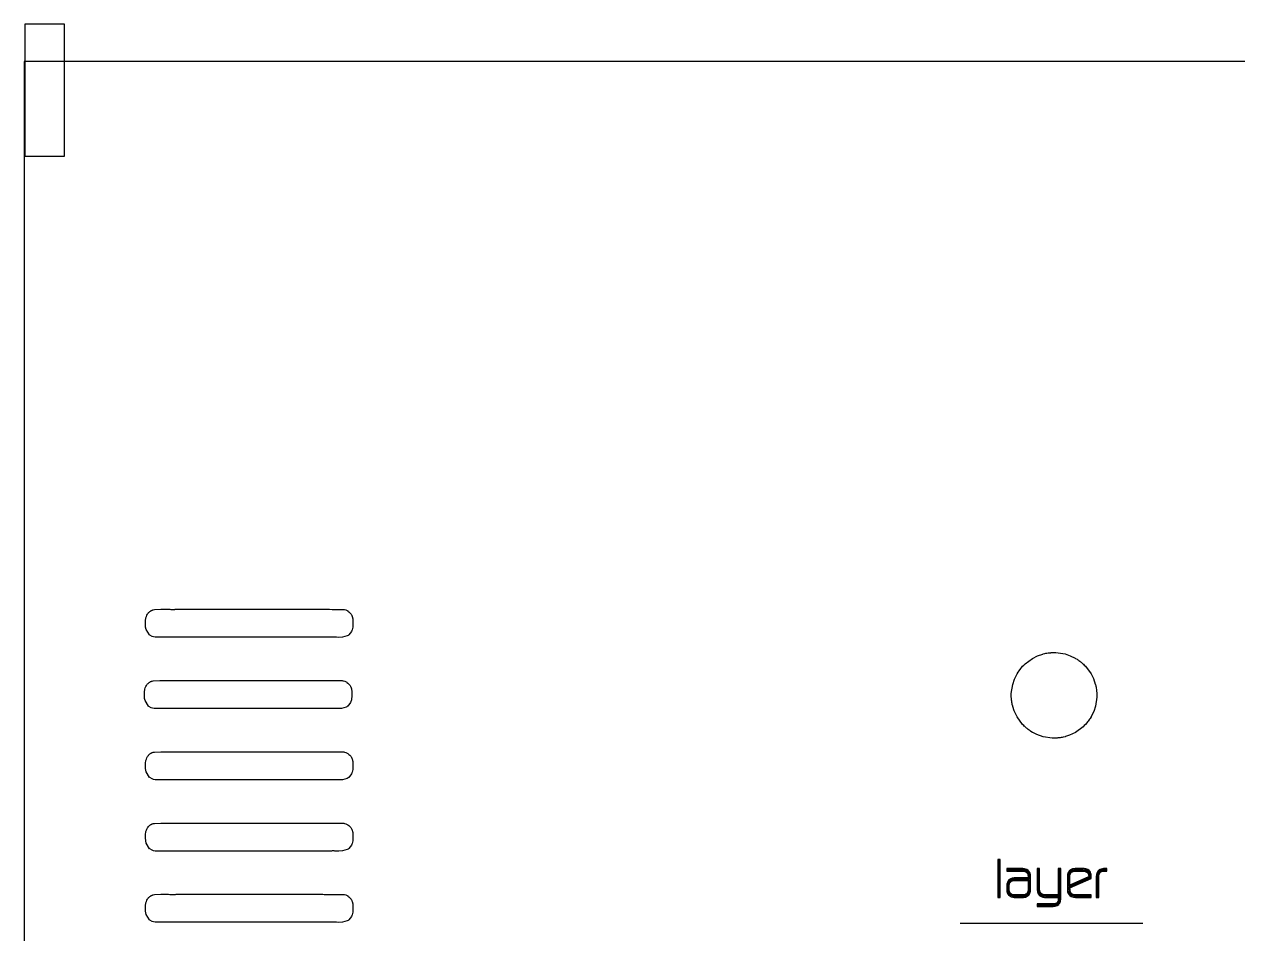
# Model space of a CAD drawing. Extents: x 0 to 273, y -3 to 140.
# Drawn here: x 0.4 to 92.3, y 70.7 to 139.6 of the extents above; entities that cross this region are included whole.
import ezdxf

# ---------------------------------------------------------------- set-up
doc = ezdxf.new("R2010")
doc.units = 0
doc.layers.get('0').update_dxf_attribs({"linetype": 'CONTINUOUS'})
doc.layers.add('DXF_PI4_CASE_TOP_MODEL_LAY', color=7, linetype='CONTINUOUS')

msp = doc.modelspace()

# ---------------------------------------------------------------- linework, layer by layer
at = {"color": 18}
for points in [[(9.568, 94.227, 0), (9.56, 94.343, 0), (9.562, 94.448, 0), (9.588, 94.637, 0), (9.593, 94.655, 0), (9.622, 94.754, 0), (9.66, 94.85, 0), (9.709, 94.94, 0), (9.737, 94.982, 0), (9.775, 95.032, 0), (9.792, 95.052, 0), (9.831, 95.092, 0), (9.861, 95.12, 0), (9.893, 95.146, 0), (9.927, 95.17, 0), (9.963, 95.193, 0), (9.981, 95.203, 0), (10, 95.213, 0), (10.019, 95.223, 0), (10.029, 95.227, 0), (10.064, 95.242, 0), (10.077, 95.247, 0), (10.089, 95.252, 0), (10.096, 95.254, 0), (10.143, 95.268, 0)], [(10.143, 95.268, 0), (10.229, 95.279, 0), (10.719, 95.308, 0), (11.295, 95.305, 0), (11.308, 95.304, 0), (11.409, 95.303, 0), (11.466, 95.302, 0), (11.522, 95.302, 0), (11.579, 95.301, 0), (11.636, 95.301, 0), (11.665, 95.301, 0), (11.693, 95.301, 0), (11.722, 95.302, 0), (11.736, 95.302, 0), (11.785, 95.302, 0), (11.802, 95.303, 0), (11.82, 95.303, 0), (11.829, 95.303, 0), (11.89, 95.305, 0)], [(11.89, 95.305, 0), (16.06, 95.305, 0), (16.102, 95.305, 0), (17.07, 95.305, 0), (17.576, 95.305, 0), (17.829, 95.305, 0), (18.081, 95.305, 0), (18.587, 95.306, 0), (18.839, 95.306, 0), (19.092, 95.306, 0), (19.345, 95.306, 0), (19.597, 95.306, 0), (19.85, 95.306, 0), (19.977, 95.306, 0), (20.229, 95.306, 0), (20.314, 95.306, 0), (20.64, 95.305, 0), (20.845, 95.305, 0), (21.051, 95.305, 0), (21.256, 95.305, 0), (21.461, 95.305, 0), (21.667, 95.305, 0), (21.769, 95.305, 0), (21.872, 95.305, 0), (22.077, 95.305, 0), (22.283, 95.304, 0), (22.488, 95.304, 0), (22.59, 95.304, 0), (22.693, 95.304, 0), (22.898, 95.304, 0), (23.001, 95.303, 0), (23.104, 95.303, 0), (23.206, 95.303, 0), (23.309, 95.303, 0), (23.412, 95.303, 0), (23.463, 95.303, 0), (23.489, 95.303, 0), (23.704, 95.302, 0), (23.767, 95.302, 0), (23.83, 95.302, 0), (23.893, 95.302, 0), (23.957, 95.302, 0), (24.02, 95.302, 0), (24.083, 95.302, 0), (24.115, 95.302, 0), (24.13, 95.302, 0), (24.525, 95.301, 0)], [(24.525, 95.301, 0), (24.586, 95.293, 0), (24.633, 95.284, 0), (24.726, 95.256, 0), (24.877, 95.18, 0), (24.896, 95.168, 0), (24.972, 95.11, 0), (25.041, 95.043, 0), (25.102, 94.969, 0), (25.129, 94.93, 0), (25.16, 94.879, 0), (25.176, 94.849, 0), (25.195, 94.809, 0), (25.209, 94.773, 0), (25.222, 94.736, 0), (25.234, 94.699, 0), (25.243, 94.661, 0), (25.25, 94.622, 0), (25.253, 94.603, 0), (25.259, 94.547, 0), (25.259, 94.535, 0), (25.26, 94.486, 0)], [(10.303, 93.189, 0), (10.17, 93.21, 0), (10.061, 93.247, 0), (9.89, 93.349, 0), (9.872, 93.365, 0), (9.602, 93.787, 0), (9.568, 93.941, 0), (9.56, 94.156, 0), (9.568, 94.227, 0)], [(25.26, 94.486, 0), (25.261, 94.075, 0), (25.26, 94.061, 0), (25.252, 93.958, 0), (25.238, 93.856, 0), (25.216, 93.757, 0), (25.201, 93.71, 0), (25.172, 93.633, 0), (24.969, 93.371, 0), (24.958, 93.363, 0), (24.947, 93.355, 0), (24.9, 93.324, 0)], [(23.578, 93.184, 0), (19.197, 93.185, 0), (19.153, 93.185, 0), (18.135, 93.184, 0), (17.604, 93.184, 0), (17.338, 93.184, 0), (17.073, 93.184, 0), (16.542, 93.184, 0), (16.276, 93.184, 0), (16.011, 93.184, 0), (15.745, 93.184, 0), (15.48, 93.184, 0), (15.214, 93.184, 0), (15.082, 93.184, 0), (14.816, 93.184, 0), (14.728, 93.184, 0), (14.385, 93.184, 0), (14.169, 93.184, 0), (13.953, 93.184, 0), (13.738, 93.184, 0), (13.522, 93.184, 0), (13.306, 93.184, 0), (13.198, 93.185, 0), (13.09, 93.185, 0), (12.875, 93.185, 0), (12.659, 93.185, 0), (12.443, 93.185, 0), (12.335, 93.185, 0), (12.228, 93.185, 0), (12.012, 93.186, 0), (11.904, 93.186, 0), (11.796, 93.186, 0), (11.688, 93.186, 0), (11.58, 93.186, 0), (11.473, 93.186, 0), (11.419, 93.187, 0), (11.392, 93.187, 0), (11.166, 93.187, 0), (11.099, 93.187, 0), (11.033, 93.187, 0), (10.966, 93.187, 0), (10.9, 93.187, 0), (10.834, 93.188, 0), (10.767, 93.188, 0), (10.734, 93.188, 0), (10.718, 93.188, 0), (10.303, 93.189, 0)], [(24.9, 93.324, 0), (24.839, 93.291, 0), (24.488, 93.192, 0), (24.214, 93.179, 0), (24.037, 93.183, 0), (24.017, 93.184, 0), (23.948, 93.186, 0), (23.904, 93.188, 0), (23.86, 93.189, 0), (23.816, 93.19, 0), (23.772, 93.19, 0), (23.728, 93.19, 0), (23.706, 93.19, 0), (23.695, 93.19, 0), (23.658, 93.189, 0), (23.644, 93.188, 0), (23.631, 93.188, 0), (23.578, 93.184, 0)], [(76.089, 91.08, 0), (76.181, 91.169, 0), (76.753, 91.59, 0), (77.117, 91.772, 0), (77.523, 91.913, 0), (77.549, 91.92, 0), (77.683, 91.953, 0), (77.764, 91.97, 0), (77.845, 91.984, 0), (77.927, 91.997, 0), (77.968, 92.002, 0), (78.009, 92.007, 0), (78.05, 92.012, 0), (78.092, 92.016, 0), (78.133, 92.019, 0), (78.154, 92.021, 0), (78.226, 92.025, 0), (78.251, 92.026, 0), (78.277, 92.027, 0), (78.29, 92.027, 0), (78.38, 92.029, 0)], [(78.38, 92.029, 0), (78.509, 92.026, 0), (79.211, 91.92, 0), (79.597, 91.792, 0), (79.984, 91.604, 0), (80.008, 91.59, 0), (80.125, 91.519, 0), (80.194, 91.474, 0), (80.228, 91.45, 0), (80.262, 91.426, 0), (80.329, 91.378, 0), (80.362, 91.352, 0), (80.394, 91.327, 0), (80.427, 91.301, 0), (80.459, 91.274, 0), (80.49, 91.248, 0), (80.506, 91.234, 0), (80.56, 91.186, 0), (80.579, 91.169, 0), (80.598, 91.151, 0), (80.607, 91.142, 0), (80.672, 91.08, 0)], [(75.139, 88.788, 0), (75.142, 88.916, 0), (75.248, 89.619, 0), (75.376, 90.005, 0), (75.578, 90.415, 0), (75.661, 90.551, 0), (75.732, 90.656, 0), (75.86, 90.825, 0), (75.942, 90.923, 0), (75.999, 90.987, 0), (76.089, 91.08, 0)], [(80.672, 91.08, 0), (80.761, 90.987, 0), (81.183, 90.415, 0), (81.364, 90.051, 0), (81.505, 89.645, 0), (81.513, 89.619, 0), (81.545, 89.485, 0), (81.562, 89.404, 0), (81.576, 89.323, 0), (81.589, 89.241, 0), (81.595, 89.2, 0), (81.6, 89.159, 0), (81.604, 89.118, 0), (81.608, 89.076, 0), (81.611, 89.035, 0), (81.613, 89.014, 0), (81.617, 88.942, 0), (81.618, 88.916, 0), (81.619, 88.891, 0), (81.62, 88.878, 0), (81.621, 88.788, 0)], [(9.49, 88.83, 0), (9.482, 88.946, 0), (9.484, 89.05, 0), (9.511, 89.239, 0), (9.515, 89.257, 0), (9.544, 89.357, 0), (9.583, 89.452, 0), (9.631, 89.542, 0), (9.659, 89.584, 0), (9.697, 89.635, 0), (9.715, 89.655, 0), (9.753, 89.695, 0), (9.783, 89.722, 0), (9.815, 89.749, 0), (9.849, 89.773, 0), (9.885, 89.795, 0), (9.903, 89.806, 0), (9.922, 89.816, 0), (9.941, 89.825, 0), (9.951, 89.83, 0), (9.986, 89.845, 0), (9.999, 89.85, 0), (10.012, 89.854, 0), (10.018, 89.856, 0), (10.065, 89.871, 0)], [(10.065, 89.871, 0), (10.151, 89.881, 0), (10.642, 89.91, 0), (11.217, 89.907, 0), (11.231, 89.907, 0), (11.331, 89.905, 0), (11.388, 89.905, 0), (11.445, 89.904, 0), (11.502, 89.904, 0), (11.559, 89.904, 0), (11.587, 89.904, 0), (11.615, 89.904, 0), (11.644, 89.904, 0), (11.658, 89.904, 0), (11.707, 89.905, 0), (11.725, 89.905, 0), (11.742, 89.906, 0), (11.751, 89.906, 0), (11.812, 89.907, 0)], [(11.812, 89.907, 0), (15.982, 89.907, 0), (16.024, 89.907, 0), (16.993, 89.908, 0), (17.498, 89.908, 0), (17.751, 89.908, 0), (18.003, 89.908, 0), (18.509, 89.908, 0), (18.762, 89.908, 0), (19.014, 89.908, 0), (19.267, 89.908, 0), (19.52, 89.908, 0), (19.772, 89.908, 0), (19.899, 89.908, 0), (20.151, 89.908, 0), (20.236, 89.908, 0), (20.562, 89.908, 0), (20.767, 89.908, 0), (20.973, 89.908, 0), (21.178, 89.908, 0), (21.383, 89.908, 0), (21.589, 89.907, 0), (21.691, 89.907, 0), (21.794, 89.907, 0), (21.999, 89.907, 0), (22.205, 89.907, 0), (22.41, 89.907, 0), (22.513, 89.907, 0), (22.615, 89.906, 0), (22.821, 89.906, 0), (22.923, 89.906, 0), (23.026, 89.906, 0), (23.129, 89.906, 0), (23.231, 89.906, 0), (23.334, 89.905, 0), (23.385, 89.905, 0), (23.411, 89.905, 0), (23.626, 89.905, 0), (23.689, 89.905, 0), (23.753, 89.905, 0), (23.816, 89.905, 0), (23.879, 89.904, 0), (23.942, 89.904, 0), (24.005, 89.904, 0), (24.037, 89.904, 0), (24.053, 89.904, 0), (24.447, 89.903, 0)], [(24.447, 89.903, 0), (24.508, 89.896, 0), (24.556, 89.886, 0), (24.648, 89.858, 0), (24.799, 89.783, 0), (24.818, 89.77, 0), (24.894, 89.712, 0), (24.963, 89.646, 0), (25.024, 89.572, 0), (25.051, 89.533, 0), (25.082, 89.481, 0), (25.098, 89.451, 0), (25.117, 89.412, 0), (25.132, 89.375, 0), (25.145, 89.339, 0), (25.156, 89.301, 0), (25.165, 89.263, 0), (25.173, 89.225, 0), (25.175, 89.205, 0), (25.181, 89.15, 0), (25.182, 89.138, 0), (25.182, 89.089, 0)], [(10.225, 87.791, 0), (10.092, 87.812, 0), (9.983, 87.849, 0), (9.813, 87.952, 0), (9.794, 87.968, 0), (9.525, 88.389, 0), (9.49, 88.543, 0), (9.482, 88.758, 0), (9.49, 88.83, 0)], [(25.182, 89.089, 0), (25.183, 88.677, 0), (25.183, 88.664, 0), (25.174, 88.56, 0), (25.16, 88.459, 0), (25.138, 88.36, 0), (25.123, 88.312, 0), (25.094, 88.235, 0), (24.891, 87.974, 0), (24.88, 87.965, 0), (24.869, 87.957, 0), (24.822, 87.926, 0)], [(76.089, 86.496, 0), (75.999, 86.589, 0), (75.578, 87.16, 0), (75.358, 87.618, 0), (75.255, 87.93, 0), (75.248, 87.957, 0), (75.215, 88.09, 0), (75.199, 88.171, 0), (75.184, 88.253, 0), (75.171, 88.334, 0), (75.161, 88.417, 0), (75.156, 88.458, 0), (75.152, 88.499, 0), (75.149, 88.541, 0), (75.147, 88.562, 0), (75.143, 88.634, 0), (75.142, 88.659, 0), (75.141, 88.685, 0), (75.141, 88.698, 0), (75.139, 88.788, 0)], [(81.621, 88.788, 0), (81.618, 88.659, 0), (81.513, 87.957, 0), (81.384, 87.571, 0), (81.196, 87.184, 0), (81.183, 87.16, 0), (81.111, 87.043, 0), (81.066, 86.974, 0), (81.019, 86.906, 0), (80.97, 86.839, 0), (80.919, 86.774, 0), (80.867, 86.709, 0), (80.761, 86.589, 0), (80.672, 86.496, 0)], [(23.5, 87.787, 0), (19.119, 87.787, 0), (19.075, 87.787, 0), (18.057, 87.787, 0), (17.526, 87.787, 0), (17.261, 87.786, 0), (16.995, 87.786, 0), (16.464, 87.786, 0), (16.199, 87.786, 0), (15.933, 87.786, 0), (15.668, 87.786, 0), (15.402, 87.786, 0), (15.137, 87.786, 0), (15.004, 87.786, 0), (14.738, 87.786, 0), (14.65, 87.786, 0), (14.307, 87.786, 0), (14.091, 87.786, 0), (13.876, 87.787, 0), (13.66, 87.787, 0), (13.444, 87.787, 0), (13.228, 87.787, 0), (13.121, 87.787, 0), (13.013, 87.787, 0), (12.797, 87.787, 0), (12.581, 87.787, 0), (12.365, 87.788, 0), (12.258, 87.788, 0), (12.15, 87.788, 0), (11.934, 87.788, 0), (11.826, 87.788, 0), (11.718, 87.788, 0), (11.61, 87.789, 0), (11.503, 87.789, 0), (11.395, 87.789, 0), (11.341, 87.789, 0), (11.314, 87.789, 0), (11.088, 87.789, 0), (11.021, 87.79, 0), (10.955, 87.79, 0), (10.889, 87.79, 0), (10.822, 87.79, 0), (10.756, 87.79, 0), (10.69, 87.79, 0), (10.656, 87.79, 0), (10.64, 87.79, 0), (10.225, 87.791, 0)], [(24.822, 87.926, 0), (24.761, 87.894, 0), (24.41, 87.794, 0), (24.136, 87.781, 0), (23.959, 87.785, 0), (23.94, 87.786, 0), (23.87, 87.789, 0), (23.826, 87.79, 0), (23.782, 87.791, 0), (23.738, 87.792, 0), (23.694, 87.793, 0), (23.65, 87.793, 0), (23.628, 87.793, 0), (23.617, 87.792, 0), (23.58, 87.791, 0), (23.566, 87.791, 0), (23.553, 87.79, 0), (23.5, 87.787, 0)], [(78.38, 85.547, 0), (78.251, 85.549, 0), (77.549, 85.655, 0), (77.07, 85.823, 0), (76.776, 85.972, 0), (76.753, 85.985, 0), (76.635, 86.057, 0), (76.566, 86.102, 0), (76.498, 86.149, 0), (76.432, 86.198, 0), (76.399, 86.223, 0), (76.366, 86.249, 0), (76.334, 86.275, 0), (76.302, 86.301, 0), (76.27, 86.328, 0), (76.254, 86.342, 0), (76.2, 86.39, 0), (76.181, 86.407, 0), (76.163, 86.425, 0), (76.153, 86.433, 0), (76.089, 86.496, 0)], [(80.672, 86.496, 0), (80.579, 86.407, 0), (80.008, 85.985, 0), (79.55, 85.765, 0), (79.237, 85.662, 0), (79.211, 85.655, 0), (79.077, 85.623, 0), (78.997, 85.606, 0), (78.915, 85.591, 0), (78.833, 85.579, 0), (78.751, 85.568, 0), (78.669, 85.56, 0), (78.627, 85.556, 0), (78.606, 85.555, 0), (78.534, 85.551, 0), (78.509, 85.549, 0), (78.483, 85.549, 0), (78.47, 85.548, 0), (78.38, 85.547, 0)], [(9.568, 83.432, 0), (9.56, 83.548, 0), (9.562, 83.653, 0), (9.588, 83.842, 0), (9.593, 83.86, 0), (9.622, 83.959, 0), (9.66, 84.055, 0), (9.709, 84.145, 0), (9.737, 84.187, 0), (9.775, 84.237, 0), (9.792, 84.257, 0), (9.831, 84.297, 0), (9.861, 84.325, 0), (9.893, 84.351, 0), (9.927, 84.375, 0), (9.963, 84.398, 0), (9.981, 84.408, 0), (10, 84.418, 0), (10.019, 84.428, 0), (10.029, 84.433, 0), (10.064, 84.447, 0), (10.077, 84.452, 0), (10.089, 84.457, 0), (10.096, 84.459, 0), (10.143, 84.473, 0)], [(10.143, 84.473, 0), (10.229, 84.484, 0), (10.719, 84.513, 0), (11.295, 84.51, 0), (11.308, 84.509, 0), (11.409, 84.508, 0), (11.466, 84.507, 0), (11.522, 84.507, 0), (11.579, 84.506, 0), (11.636, 84.506, 0), (11.665, 84.506, 0), (11.693, 84.506, 0), (11.722, 84.507, 0), (11.736, 84.507, 0), (11.785, 84.507, 0), (11.802, 84.508, 0), (11.82, 84.508, 0), (11.829, 84.508, 0), (11.89, 84.51, 0)], [(11.89, 84.51, 0), (16.06, 84.51, 0), (16.102, 84.51, 0), (17.07, 84.51, 0), (17.576, 84.51, 0), (17.829, 84.51, 0), (18.081, 84.51, 0), (18.587, 84.511, 0), (18.839, 84.511, 0), (19.092, 84.511, 0), (19.345, 84.511, 0), (19.597, 84.511, 0), (19.85, 84.511, 0), (19.977, 84.511, 0), (20.229, 84.511, 0), (20.314, 84.511, 0), (20.64, 84.51, 0), (20.845, 84.51, 0), (21.051, 84.51, 0), (21.256, 84.51, 0), (21.461, 84.51, 0), (21.667, 84.51, 0), (21.769, 84.51, 0), (21.872, 84.51, 0), (22.077, 84.51, 0), (22.283, 84.509, 0), (22.488, 84.509, 0), (22.59, 84.509, 0), (22.693, 84.509, 0), (22.898, 84.509, 0), (23.001, 84.509, 0), (23.104, 84.508, 0), (23.206, 84.508, 0), (23.309, 84.508, 0), (23.412, 84.508, 0), (23.463, 84.508, 0), (23.489, 84.508, 0), (23.704, 84.507, 0), (23.767, 84.507, 0), (23.83, 84.507, 0), (23.893, 84.507, 0), (23.957, 84.507, 0), (24.02, 84.507, 0), (24.083, 84.507, 0), (24.115, 84.507, 0), (24.13, 84.507, 0), (24.525, 84.506, 0)], [(24.525, 84.506, 0), (24.586, 84.498, 0), (24.633, 84.489, 0), (24.726, 84.461, 0), (24.877, 84.385, 0), (24.896, 84.373, 0), (24.972, 84.315, 0), (25.041, 84.248, 0), (25.102, 84.174, 0), (25.129, 84.135, 0), (25.16, 84.084, 0), (25.176, 84.054, 0), (25.195, 84.014, 0), (25.209, 83.978, 0), (25.222, 83.941, 0), (25.234, 83.904, 0), (25.243, 83.866, 0), (25.25, 83.827, 0), (25.253, 83.808, 0), (25.259, 83.752, 0), (25.259, 83.74, 0), (25.26, 83.691, 0)], [(25.26, 83.691, 0), (25.261, 83.28, 0), (25.26, 83.266, 0), (25.252, 83.163, 0), (25.238, 83.061, 0), (25.216, 82.962, 0), (25.201, 82.915, 0), (25.172, 82.838, 0), (24.969, 82.576, 0), (24.958, 82.568, 0), (24.947, 82.56, 0), (24.9, 82.529, 0)], [(10.303, 82.394, 0), (10.17, 82.415, 0), (10.061, 82.452, 0), (9.89, 82.554, 0), (9.872, 82.57, 0), (9.602, 82.992, 0), (9.558, 83.241, 0), (9.56, 83.361, 0), (9.568, 83.432, 0)], [(23.578, 82.389, 0), (19.197, 82.39, 0), (19.153, 82.39, 0), (18.135, 82.389, 0), (17.604, 82.389, 0), (17.338, 82.389, 0), (17.073, 82.389, 0), (16.542, 82.389, 0), (16.276, 82.389, 0), (16.011, 82.389, 0), (15.745, 82.389, 0), (15.48, 82.389, 0), (15.214, 82.389, 0), (15.082, 82.389, 0), (14.816, 82.389, 0), (14.728, 82.389, 0), (14.385, 82.389, 0), (14.169, 82.389, 0), (13.953, 82.389, 0), (13.738, 82.389, 0), (13.522, 82.389, 0), (13.306, 82.389, 0), (13.198, 82.39, 0), (13.09, 82.39, 0), (12.875, 82.39, 0), (12.659, 82.39, 0), (12.443, 82.39, 0), (12.335, 82.39, 0), (12.228, 82.39, 0), (12.012, 82.391, 0), (11.904, 82.391, 0), (11.796, 82.391, 0), (11.688, 82.391, 0), (11.58, 82.391, 0), (11.473, 82.392, 0), (11.419, 82.392, 0), (11.392, 82.392, 0), (11.166, 82.392, 0), (11.099, 82.392, 0), (11.033, 82.392, 0), (10.966, 82.392, 0), (10.9, 82.392, 0), (10.834, 82.393, 0), (10.767, 82.393, 0), (10.734, 82.393, 0), (10.718, 82.393, 0), (10.303, 82.394, 0)], [(24.9, 82.529, 0), (24.839, 82.496, 0), (24.488, 82.397, 0), (24.214, 82.384, 0), (24.037, 82.388, 0), (24.017, 82.389, 0), (23.948, 82.391, 0), (23.904, 82.393, 0), (23.86, 82.394, 0), (23.816, 82.395, 0), (23.772, 82.395, 0), (23.728, 82.395, 0), (23.706, 82.395, 0), (23.695, 82.395, 0), (23.658, 82.394, 0), (23.644, 82.393, 0), (23.631, 82.393, 0), (23.578, 82.389, 0)], [(9.568, 78.035, 0), (9.56, 78.151, 0), (9.562, 78.255, 0), (9.588, 78.445, 0), (9.593, 78.462, 0), (9.622, 78.562, 0), (9.66, 78.657, 0), (9.709, 78.747, 0), (9.737, 78.789, 0), (9.775, 78.84, 0), (9.792, 78.86, 0), (9.831, 78.9, 0), (9.861, 78.928, 0), (9.893, 78.954, 0), (9.927, 78.978, 0), (9.963, 79, 0), (9.981, 79.011, 0), (10, 79.021, 0), (10.019, 79.03, 0), (10.029, 79.035, 0), (10.064, 79.05, 0), (10.077, 79.055, 0), (10.089, 79.059, 0), (10.096, 79.062, 0), (10.143, 79.076, 0)], [(10.143, 79.076, 0), (10.229, 79.086, 0), (10.719, 79.115, 0), (11.295, 79.112, 0), (11.308, 79.112, 0), (11.409, 79.11, 0), (11.466, 79.11, 0), (11.522, 79.109, 0), (11.579, 79.109, 0), (11.636, 79.109, 0), (11.665, 79.109, 0), (11.693, 79.109, 0), (11.722, 79.109, 0), (11.736, 79.109, 0), (11.785, 79.11, 0), (11.802, 79.11, 0), (11.82, 79.111, 0), (11.829, 79.111, 0), (11.89, 79.112, 0)], [(11.89, 79.112, 0), (16.06, 79.112, 0), (16.102, 79.112, 0), (17.07, 79.113, 0), (17.576, 79.113, 0), (17.829, 79.113, 0), (18.081, 79.113, 0), (18.587, 79.113, 0), (18.839, 79.113, 0), (19.092, 79.113, 0), (19.345, 79.113, 0), (19.597, 79.113, 0), (19.85, 79.113, 0), (19.977, 79.113, 0), (20.229, 79.113, 0), (20.314, 79.113, 0), (20.64, 79.113, 0), (20.845, 79.113, 0), (21.051, 79.113, 0), (21.256, 79.113, 0), (21.461, 79.113, 0), (21.667, 79.112, 0), (21.769, 79.112, 0), (21.872, 79.112, 0), (22.077, 79.112, 0), (22.283, 79.112, 0), (22.488, 79.112, 0), (22.59, 79.112, 0), (22.693, 79.111, 0), (22.898, 79.111, 0), (23.001, 79.111, 0), (23.104, 79.111, 0), (23.206, 79.111, 0), (23.309, 79.111, 0), (23.412, 79.11, 0), (23.463, 79.11, 0), (23.489, 79.11, 0), (23.704, 79.11, 0), (23.767, 79.11, 0), (23.83, 79.11, 0), (23.893, 79.11, 0), (23.957, 79.109, 0), (24.02, 79.109, 0), (24.083, 79.109, 0), (24.115, 79.109, 0), (24.13, 79.109, 0), (24.525, 79.108, 0)], [(24.525, 79.108, 0), (24.586, 79.101, 0), (24.633, 79.091, 0), (24.726, 79.063, 0), (24.877, 78.988, 0), (24.896, 78.975, 0), (24.972, 78.917, 0), (25.041, 78.851, 0), (25.102, 78.777, 0), (25.129, 78.738, 0), (25.16, 78.686, 0), (25.176, 78.656, 0), (25.195, 78.617, 0), (25.209, 78.581, 0), (25.222, 78.544, 0), (25.234, 78.506, 0), (25.243, 78.468, 0), (25.25, 78.43, 0), (25.253, 78.411, 0), (25.259, 78.355, 0), (25.259, 78.343, 0), (25.26, 78.294, 0)], [(25.26, 78.294, 0), (25.261, 77.882, 0), (25.26, 77.869, 0), (25.252, 77.765, 0), (25.238, 77.664, 0), (25.216, 77.565, 0), (25.201, 77.517, 0), (25.172, 77.44, 0), (24.969, 77.179, 0), (24.958, 77.17, 0), (24.947, 77.162, 0), (24.9, 77.131, 0)], [(10.303, 76.996, 0), (10.17, 77.017, 0), (10.061, 77.054, 0), (9.89, 77.157, 0), (9.872, 77.173, 0), (9.602, 77.594, 0), (9.56, 77.963, 0), (9.568, 78.035, 0)], [(23.578, 76.992, 0), (19.197, 76.992, 0), (19.153, 76.992, 0), (18.135, 76.992, 0), (17.604, 76.992, 0), (17.338, 76.992, 0), (17.073, 76.991, 0), (16.542, 76.991, 0), (16.276, 76.991, 0), (16.011, 76.991, 0), (15.745, 76.991, 0), (15.48, 76.991, 0), (15.214, 76.991, 0), (15.082, 76.991, 0), (14.816, 76.991, 0), (14.728, 76.991, 0), (14.385, 76.991, 0), (14.169, 76.992, 0), (13.953, 76.992, 0), (13.738, 76.992, 0), (13.522, 76.992, 0), (13.306, 76.992, 0), (13.198, 76.992, 0), (13.09, 76.992, 0), (12.875, 76.992, 0), (12.659, 76.993, 0), (12.443, 76.993, 0), (12.335, 76.993, 0), (12.228, 76.993, 0), (12.012, 76.993, 0), (11.904, 76.993, 0), (11.796, 76.994, 0), (11.688, 76.994, 0), (11.58, 76.994, 0), (11.473, 76.994, 0), (11.419, 76.994, 0), (11.392, 76.994, 0), (11.166, 76.995, 0), (11.099, 76.995, 0), (11.033, 76.995, 0), (10.966, 76.995, 0), (10.9, 76.995, 0), (10.834, 76.995, 0), (10.767, 76.995, 0), (10.734, 76.995, 0), (10.718, 76.995, 0), (10.303, 76.996, 0)], [(24.9, 77.131, 0), (24.839, 77.099, 0), (24.488, 76.999, 0), (24.214, 76.986, 0), (24.037, 76.99, 0), (24.017, 76.991, 0), (23.948, 76.994, 0), (23.904, 76.995, 0), (23.86, 76.997, 0), (23.816, 76.997, 0), (23.772, 76.998, 0), (23.728, 76.998, 0), (23.706, 76.998, 0), (23.695, 76.997, 0), (23.658, 76.996, 0), (23.644, 76.996, 0), (23.631, 76.995, 0), (23.624, 76.995, 0), (23.578, 76.992, 0)], [(76.434, 75.509, 0), (76.417, 75.524, 0), (76.31, 75.592, 0), (76.146, 75.645, 0), (76.137, 75.647, 0), (76.101, 75.653, 0), (76.063, 75.658, 0), (76.024, 75.661, 0), (76.003, 75.662, 0), (75.993, 75.663, 0), (75.964, 75.664, 0), (75.932, 75.664, 0)], [(75.932, 75.599, 0), (76.12, 75.584, 0), (76.137, 75.581, 0), (76.198, 75.566, 0), (76.234, 75.554, 0), (76.251, 75.547, 0), (76.283, 75.533, 0), (76.372, 75.477, 0), (76.375, 75.474, 0), (76.39, 75.461, 0)], [(76.35, 75.414, 0), (76.332, 75.429, 0), (76.257, 75.479, 0), (76.199, 75.504, 0), (76.138, 75.521, 0), (76.107, 75.527, 0), (76.086, 75.53, 0), (76.052, 75.534, 0), (76.03, 75.535, 0), (76.016, 75.536, 0), (75.994, 75.536, 0)], [(75.994, 75.471, 0), (76.118, 75.459, 0), (76.127, 75.457, 0), (76.171, 75.445, 0), (76.195, 75.436, 0), (76.228, 75.421, 0), (76.241, 75.414, 0), (76.254, 75.406, 0), (76.275, 75.392, 0), (76.287, 75.383, 0), (76.294, 75.377, 0), (76.305, 75.367, 0)], [(76.481, 75.064, 0), (76.481, 75.093, 0), (76.465, 75.209, 0), (76.423, 75.318, 0), (76.42, 75.324, 0), (76.411, 75.338, 0), (76.399, 75.357, 0), (76.385, 75.376, 0), (76.377, 75.385, 0), (76.374, 75.389, 0), (76.362, 75.401, 0), (76.35, 75.414, 0)], [(76.39, 75.461, 0), (76.405, 75.447, 0), (76.469, 75.36, 0), (76.518, 75.229, 0), (76.521, 75.218, 0), (76.526, 75.187, 0), (76.531, 75.155, 0), (76.534, 75.121, 0), (76.535, 75.104, 0), (76.536, 75.095, 0), (76.536, 75.069, 0), (76.537, 75.041, 0)], [(76.602, 75.041, 0), (76.601, 75.081, 0), (76.585, 75.228, 0), (76.582, 75.24, 0), (76.563, 75.307, 0), (76.549, 75.344, 0), (76.541, 75.362, 0), (76.526, 75.391, 0), (76.477, 75.464, 0), (76.454, 75.489, 0), (76.451, 75.492, 0), (76.434, 75.509, 0)], [(79.533, 75.492, 0), (79.518, 75.475, 0), (79.456, 75.375, 0), (79.424, 75.29, 0), (79.409, 75.227, 0), (79.394, 75.102, 0), (79.392, 75.053, 0), (79.392, 75.046, 0), (79.392, 75.022, 0)], [(79.457, 75.022, 0), (79.474, 75.218, 0), (79.515, 75.349, 0), (79.549, 75.409, 0), (79.58, 75.447, 0)], [(79.655, 75.425, 0), (79.641, 75.412, 0), (79.577, 75.334, 0), (79.533, 75.217, 0), (79.525, 75.179, 0), (79.522, 75.158, 0), (79.518, 75.12, 0), (79.517, 75.097, 0), (79.516, 75.081, 0), (79.516, 75.056, 0)], [(79.976, 75.664, 0), (79.796, 75.637, 0), (79.782, 75.633, 0), (79.721, 75.614, 0), (79.686, 75.6, 0), (79.641, 75.577, 0), (79.621, 75.565, 0), (79.603, 75.553, 0), (79.548, 75.507, 0), (79.533, 75.492, 0)], [(79.58, 75.447, 0), (79.593, 75.461, 0), (79.673, 75.52, 0), (79.797, 75.57, 0), (79.809, 75.573, 0), (79.839, 75.58, 0), (79.871, 75.586, 0), (79.904, 75.591, 0), (79.921, 75.593, 0), (79.929, 75.594, 0), (79.954, 75.597, 0), (79.96, 75.597, 0), (79.982, 75.599, 0)], [(79.581, 75.056, 0), (79.583, 75.115, 0), (79.597, 75.207, 0), (79.633, 75.301, 0), (79.654, 75.331, 0), (79.697, 75.374, 0)], [(80.101, 75.536, 0), (79.919, 75.525, 0), (79.901, 75.523, 0), (79.843, 75.511, 0), (79.808, 75.502, 0), (79.76, 75.485, 0), (79.744, 75.478, 0), (79.725, 75.47, 0), (79.697, 75.454, 0), (79.67, 75.436, 0), (79.655, 75.425, 0)], [(79.697, 75.374, 0), (79.709, 75.384, 0), (79.782, 75.424, 0), (79.908, 75.457, 0), (79.924, 75.46, 0), (79.954, 75.464, 0), (79.986, 75.467, 0), (80.02, 75.469, 0), (80.037, 75.47, 0), (80.046, 75.47, 0), (80.072, 75.471, 0), (80.078, 75.471, 0), (80.101, 75.471, 0)], [(80.069, 75.668, 0), (80.038, 75.668, 0), (80.009, 75.667, 0), (80.002, 75.666, 0), (79.981, 75.664, 0), (79.976, 75.664, 0)], [(79.984, 75.599, 0), (80.013, 75.602, 0), (80.038, 75.603, 0), (80.051, 75.603, 0), (80.065, 75.603, 0), (80.069, 75.603, 0)], [(80.929, 75.427, 0), (80.915, 75.438, 0), (80.83, 75.486, 0), (80.701, 75.523, 0), (80.692, 75.524, 0), (80.663, 75.528, 0), (80.633, 75.532, 0), (80.602, 75.534, 0), (80.586, 75.535, 0), (80.554, 75.536, 0), (80.528, 75.536, 0)], [(80.528, 75.471, 0), (80.677, 75.46, 0), (80.692, 75.458, 0), (80.738, 75.448, 0), (80.766, 75.44, 0), (80.796, 75.429, 0), (80.806, 75.425, 0), (80.834, 75.411, 0), (80.852, 75.401, 0), (80.861, 75.396, 0), (80.876, 75.386, 0), (80.888, 75.377, 0)], [(80.582, 75.599, 0), (80.765, 75.582, 0), (80.786, 75.578, 0), (80.837, 75.565, 0), (80.87, 75.553, 0), (80.886, 75.547, 0), (80.914, 75.533, 0), (80.993, 75.478, 0), (80.996, 75.475, 0), (81.009, 75.462, 0)], [(81.057, 75.505, 0), (81.041, 75.521, 0), (80.943, 75.591, 0), (80.795, 75.642, 0), (80.783, 75.645, 0), (80.748, 75.651, 0), (80.711, 75.656, 0), (80.673, 75.66, 0), (80.654, 75.661, 0), (80.644, 75.662, 0), (80.615, 75.663, 0), (80.583, 75.664, 0)], [(80.888, 75.377, 0), (80.903, 75.364, 0), (80.951, 75.307, 0), (80.989, 75.222, 0), (80.991, 75.216, 0), (80.996, 75.195, 0), (81, 75.174, 0), (81.004, 75.151, 0), (81.005, 75.14, 0), (81.007, 75.117, 0), (81.008, 75.098, 0)], [(81.073, 75.101, 0), (81.069, 75.155, 0), (81.052, 75.237, 0), (81.007, 75.339, 0), (81.005, 75.343, 0), (80.995, 75.358, 0), (80.981, 75.376, 0), (80.966, 75.393, 0), (80.958, 75.401, 0), (80.954, 75.405, 0), (80.942, 75.416, 0), (80.929, 75.427, 0)], [(81.009, 75.462, 0), (81.048, 75.41, 0), (81.074, 75.361, 0), (81.078, 75.352, 0), (81.101, 75.283, 0), (81.11, 75.246, 0), (81.116, 75.219, 0), (81.119, 75.2, 0), (81.124, 75.164, 0), (81.128, 75.127, 0), (81.13, 75.088, 0), (81.131, 75.068, 0), (81.132, 75.058, 0), (81.133, 75.028, 0), (81.133, 74.994, 0)], [(81.198, 74.994, 0), (81.184, 75.205, 0), (81.181, 75.226, 0), (81.167, 75.292, 0), (81.155, 75.331, 0), (81.148, 75.35, 0), (81.134, 75.385, 0), (81.094, 75.458, 0), (81.074, 75.485, 0), (81.071, 75.488, 0), (81.057, 75.505, 0)], [(81.709, 75.481, 0), (81.696, 75.465, 0), (81.639, 75.368, 0), (81.613, 75.295, 0), (81.597, 75.225, 0), (81.582, 75.062, 0), (81.582, 75.056, 0), (81.582, 75.033, 0)], [(81.647, 75.033, 0), (81.649, 75.105, 0), (81.662, 75.217, 0), (81.7, 75.343, 0), (81.748, 75.425, 0), (81.759, 75.439, 0)], [(81.808, 75.39, 0), (81.797, 75.378, 0), (81.752, 75.3, 0), (81.73, 75.235, 0), (81.718, 75.185, 0), (81.713, 75.149, 0), (81.71, 75.129, 0), (81.708, 75.093, 0), (81.707, 75.071, 0), (81.706, 75.056, 0), (81.706, 75.033, 0)], [(82.116, 75.66, 0), (81.951, 75.63, 0), (81.939, 75.626, 0), (81.882, 75.605, 0), (81.85, 75.59, 0), (81.81, 75.567, 0), (81.79, 75.555, 0), (81.768, 75.538, 0), (81.723, 75.496, 0), (81.709, 75.481, 0)], [(81.759, 75.439, 0), (81.771, 75.452, 0), (81.844, 75.512, 0), (81.956, 75.563, 0), (81.966, 75.566, 0), (82.022, 75.58, 0), (82.051, 75.586, 0), (82.067, 75.588, 0), (82.097, 75.592, 0), (82.123, 75.595, 0)], [(82.116, 75.531, 0), (82.064, 75.525, 0), (81.987, 75.506, 0), (81.941, 75.489, 0), (81.886, 75.46, 0), (81.871, 75.449, 0), (81.818, 75.403, 0), (81.808, 75.39, 0)], [(81.858, 75.349, 0), (81.869, 75.362, 0), (81.922, 75.406, 0), (82.003, 75.444, 0), (82.01, 75.446, 0), (82.05, 75.457, 0), (82.071, 75.461, 0), (82.082, 75.462, 0), (82.104, 75.465, 0), (82.122, 75.467, 0)], [(82.117, 75.532, 0), (82.117, 75.532, 0), (82.116, 75.531, 0), (82.116, 75.531, 0)], [(82.174, 75.536, 0), (82.155, 75.536, 0), (82.138, 75.535, 0), (82.12, 75.532, 0), (82.117, 75.532, 0)], [(82.193, 75.664, 0), (82.167, 75.663, 0), (82.139, 75.661, 0), (82.122, 75.66, 0), (82.119, 75.66, 0)], [(82.123, 75.595, 0), (82.148, 75.596, 0), (82.175, 75.598, 0), (82.191, 75.599, 0), (82.193, 75.599, 0)], [(82.126, 75.468, 0), (82.142, 75.47, 0), (82.154, 75.471, 0), (82.171, 75.471, 0), (82.174, 75.471, 0)], [(74.958, 74.801, 0), (74.943, 74.786, 0), (74.873, 74.688, 0), (74.819, 74.546, 0), (74.811, 74.508, 0), (74.807, 74.484, 0), (74.802, 74.442, 0), (74.8, 74.416, 0), (74.8, 74.399, 0), (74.799, 74.372, 0)], [(74.864, 74.372, 0), (74.865, 74.397, 0), (74.883, 74.532, 0), (74.931, 74.658, 0), (75.004, 74.756, 0)], [(75.022, 74.684, 0), (75.012, 74.673, 0), (74.969, 74.601, 0), (74.935, 74.5, 0), (74.931, 74.473, 0), (74.928, 74.455, 0), (74.925, 74.426, 0), (74.924, 74.407, 0), (74.924, 74.395, 0), (74.923, 74.376, 0)], [(75.384, 74.961, 0), (75.349, 74.96, 0), (75.213, 74.941, 0), (75.148, 74.921, 0), (75.07, 74.886, 0), (75.049, 74.874, 0), (75.031, 74.862, 0), (74.973, 74.817, 0), (74.958, 74.801, 0)], [(74.989, 74.376, 0), (75, 74.489, 0), (75.028, 74.574, 0), (75.051, 74.616, 0), (75.071, 74.642, 0)], [(75.004, 74.756, 0), (75.018, 74.769, 0), (75.102, 74.829, 0), (75.163, 74.858, 0), (75.226, 74.878, 0), (75.355, 74.895, 0), (75.36, 74.895, 0), (75.384, 74.896, 0)], [(75.301, 74.828, 0), (75.254, 74.819, 0), (75.187, 74.798, 0), (75.144, 74.78, 0), (75.094, 74.75, 0), (75.08, 74.74, 0), (75.032, 74.696, 0), (75.022, 74.684, 0)], [(75.071, 74.642, 0), (75.094, 74.667, 0), (75.131, 74.697, 0), (75.169, 74.72, 0), (75.208, 74.737, 0), (75.231, 74.745, 0), (75.25, 74.751, 0), (75.265, 74.755, 0), (75.295, 74.761, 0), (75.311, 74.764, 0)], [(75.376, 74.836, 0), (75.349, 74.835, 0), (75.324, 74.832, 0), (75.304, 74.829, 0), (75.301, 74.828, 0)], [(75.311, 74.764, 0), (75.334, 74.768, 0), (75.357, 74.77, 0), (75.373, 74.771, 0), (75.376, 74.771, 0)], [(76.305, 75.367, 0), (76.319, 75.353, 0), (76.363, 75.292, 0), (76.401, 75.196, 0), (76.403, 75.19, 0), (76.407, 75.168, 0), (76.411, 75.145, 0), (76.414, 75.121, 0), (76.415, 75.109, 0), (76.416, 75.084, 0), (76.416, 75.064, 0)], [(81.008, 75.098, 0), (81.007, 75.08, 0), (81.005, 75.06, 0), (81.003, 75.043, 0), (81.003, 75.04, 0)], [(81.066, 75.013, 0), (81.069, 75.04, 0), (81.072, 75.069, 0), (81.073, 75.081, 0), (81.073, 75.094, 0), (81.073, 75.099, 0)], [(81.771, 75.033, 0), (81.783, 75.176, 0), (81.813, 75.275, 0), (81.849, 75.339, 0), (81.858, 75.349, 0)], [(9.568, 72.637, 0), (9.56, 72.753, 0), (9.562, 72.858, 0), (9.588, 73.047, 0), (9.593, 73.065, 0), (9.622, 73.165, 0), (9.66, 73.26, 0), (9.709, 73.35, 0), (9.737, 73.392, 0), (9.775, 73.442, 0), (9.792, 73.462, 0), (9.831, 73.502, 0), (9.861, 73.53, 0), (9.893, 73.556, 0), (9.927, 73.58, 0), (9.963, 73.603, 0), (9.981, 73.613, 0), (10, 73.623, 0), (10.019, 73.633, 0), (10.029, 73.638, 0), (10.064, 73.652, 0), (10.077, 73.657, 0), (10.089, 73.662, 0), (10.096, 73.664, 0), (10.143, 73.678, 0)], [(10.143, 73.678, 0), (10.229, 73.689, 0), (10.719, 73.718, 0), (11.295, 73.715, 0), (11.308, 73.714, 0), (11.409, 73.713, 0), (11.466, 73.712, 0), (11.522, 73.712, 0), (11.579, 73.711, 0), (11.636, 73.711, 0), (11.665, 73.711, 0), (11.693, 73.711, 0), (11.722, 73.712, 0), (11.736, 73.712, 0), (11.785, 73.712, 0), (11.802, 73.713, 0), (11.82, 73.713, 0), (11.829, 73.713, 0), (11.89, 73.715, 0)], [(11.89, 73.715, 0), (16.06, 73.715, 0), (16.102, 73.715, 0), (17.07, 73.715, 0), (17.576, 73.715, 0), (17.829, 73.715, 0), (18.081, 73.715, 0), (18.587, 73.716, 0), (18.839, 73.716, 0), (19.092, 73.716, 0), (19.345, 73.716, 0), (19.597, 73.716, 0), (19.85, 73.716, 0), (19.977, 73.716, 0), (20.229, 73.716, 0), (20.314, 73.716, 0), (20.64, 73.715, 0), (20.845, 73.715, 0), (21.051, 73.715, 0), (21.256, 73.715, 0), (21.461, 73.715, 0), (21.667, 73.715, 0), (21.769, 73.715, 0), (21.872, 73.715, 0), (22.077, 73.715, 0), (22.283, 73.714, 0), (22.488, 73.714, 0), (22.59, 73.714, 0), (22.693, 73.714, 0), (22.898, 73.714, 0), (23.001, 73.714, 0), (23.104, 73.713, 0), (23.206, 73.713, 0), (23.309, 73.713, 0), (23.412, 73.713, 0), (23.463, 73.713, 0), (23.489, 73.713, 0), (23.704, 73.712, 0), (23.767, 73.712, 0), (23.83, 73.712, 0), (23.893, 73.712, 0), (23.957, 73.712, 0), (24.02, 73.712, 0), (24.083, 73.712, 0), (24.115, 73.712, 0), (24.13, 73.712, 0), (24.525, 73.711, 0)], [(24.525, 73.711, 0), (24.586, 73.703, 0), (24.633, 73.694, 0), (24.726, 73.666, 0), (24.877, 73.59, 0), (24.896, 73.578, 0), (24.972, 73.52, 0), (25.041, 73.453, 0), (25.102, 73.379, 0), (25.129, 73.34, 0), (25.142, 73.32, 0), (25.16, 73.289, 0), (25.176, 73.259, 0), (25.195, 73.219, 0), (25.209, 73.183, 0), (25.222, 73.146, 0), (25.234, 73.109, 0), (25.243, 73.071, 0), (25.25, 73.032, 0), (25.253, 73.013, 0), (25.259, 72.957, 0), (25.259, 72.945, 0), (25.26, 72.896, 0)], [(74.799, 74.058, 0), (74.8, 74.028, 0), (74.814, 73.911, 0), (74.83, 73.853, 0), (74.857, 73.785, 0), (74.914, 73.695, 0), (74.916, 73.692, 0), (74.926, 73.68, 0)], [(74.975, 73.722, 0), (74.961, 73.739, 0), (74.916, 73.813, 0), (74.894, 73.867, 0), (74.878, 73.923, 0), (74.865, 74.037, 0), (74.865, 74.041, 0), (74.864, 74.058, 0)], [(74.923, 74.066, 0), (74.934, 73.946, 0), (74.945, 73.902, 0), (74.965, 73.848, 0), (74.973, 73.832, 0), (74.98, 73.819, 0), (74.994, 73.797, 0), (75.002, 73.785, 0), (75.008, 73.777, 0), (75.018, 73.765, 0)], [(74.926, 73.68, 0), (74.939, 73.665, 0), (75.02, 73.596, 0), (75.077, 73.561, 0), (75.14, 73.532, 0), (75.262, 73.498, 0), (75.266, 73.497, 0), (75.289, 73.493, 0)], [(75.298, 73.558, 0), (75.243, 73.569, 0), (75.161, 73.594, 0), (75.113, 73.615, 0), (75.056, 73.65, 0), (75.041, 73.661, 0), (75.027, 73.671, 0), (75.006, 73.69, 0), (74.994, 73.702, 0), (74.986, 73.71, 0), (74.975, 73.722, 0)], [(75.068, 73.807, 0), (75.048, 73.833, 0), (75.025, 73.874, 0), (75.009, 73.915, 0), (74.999, 73.956, 0), (74.994, 73.982, 0), (74.992, 73.997, 0), (74.99, 74.022, 0), (74.989, 74.038, 0), (74.989, 74.049, 0), (74.989, 74.066, 0)], [(75.018, 73.765, 0), (75.031, 73.75, 0), (75.091, 73.7, 0), (75.138, 73.673, 0), (75.187, 73.651, 0), (75.291, 73.622, 0), (75.295, 73.621, 0), (75.315, 73.618, 0)], [(75.327, 73.682, 0), (75.208, 73.713, 0), (75.174, 73.728, 0), (75.127, 73.754, 0), (75.117, 73.762, 0), (75.106, 73.77, 0), (75.09, 73.783, 0), (75.081, 73.792, 0), (75.076, 73.798, 0), (75.068, 73.807, 0)], [(75.395, 73.55, 0), (75.367, 73.551, 0), (75.35, 73.552, 0), (75.333, 73.554, 0), (75.319, 73.555, 0), (75.304, 73.557, 0), (75.298, 73.558, 0)], [(75.315, 73.618, 0), (75.335, 73.614, 0), (75.361, 73.61, 0), (75.372, 73.61, 0), (75.384, 73.609, 0), (75.388, 73.609, 0)], [(75.388, 73.674, 0), (75.368, 73.675, 0), (75.347, 73.678, 0), (75.331, 73.681, 0), (75.328, 73.681, 0)], [(76.424, 73.706, 0), (76.409, 73.69, 0), (76.318, 73.616, 0), (76.211, 73.571, 0), (76.165, 73.561, 0), (76.143, 73.557, 0), (76.102, 73.553, 0), (76.077, 73.551, 0), (76.06, 73.55, 0), (76.033, 73.55, 0)], [(76.033, 73.485, 0), (76.062, 73.485, 0), (76.223, 73.508, 0), (76.354, 73.564, 0), (76.456, 73.646, 0), (76.473, 73.663, 0)], [(76.316, 73.774, 0), (76.307, 73.764, 0), (76.248, 73.722, 0), (76.159, 73.688, 0), (76.13, 73.682, 0), (76.114, 73.679, 0), (76.085, 73.676, 0), (76.055, 73.674, 0), (76.036, 73.674, 0)], [(76.036, 73.609, 0), (76.064, 73.61, 0), (76.171, 73.624, 0), (76.279, 73.664, 0), (76.363, 73.728, 0)], [(76.412, 74.058, 0), (76.401, 73.943, 0), (76.4, 73.935, 0), (76.388, 73.895, 0), (76.38, 73.873, 0), (76.366, 73.843, 0), (76.36, 73.831, 0), (76.35, 73.815, 0), (76.325, 73.783, 0), (76.316, 73.774, 0)], [(76.363, 73.728, 0), (76.378, 73.744, 0), (76.425, 73.814, 0), (76.447, 73.867, 0), (76.463, 73.923, 0), (76.477, 74.033, 0), (76.477, 74.037, 0), (76.477, 74.058, 0)], [(76.537, 74.089, 0), (76.527, 73.923, 0), (76.52, 73.89, 0), (76.513, 73.863, 0), (76.504, 73.836, 0), (76.495, 73.813, 0), (76.48, 73.785, 0), (76.468, 73.765, 0), (76.436, 73.721, 0), (76.424, 73.706, 0)], [(76.424, 73.706, 0), (76.424, 73.706, 0), (76.424, 73.706, 0), (76.424, 73.706, 0)], [(76.473, 73.664, 0), (76.491, 73.686, 0), (76.55, 73.781, 0), (76.584, 73.883, 0), (76.589, 73.907, 0), (76.593, 73.937, 0), (76.597, 73.97, 0), (76.599, 74.004, 0), (76.6, 74.022, 0), (76.601, 74.031, 0), (76.601, 74.058, 0), (76.602, 74.064, 0), (76.602, 74.089, 0)], [(77.099, 74.089, 0), (77.1, 74.059, 0), (77.122, 73.891, 0), (77.143, 73.828, 0), (77.179, 73.753, 0), (77.263, 73.646, 0), (77.266, 73.643, 0), (77.285, 73.626, 0)], [(77.328, 73.674, 0), (77.311, 73.69, 0), (77.232, 73.788, 0), (77.185, 73.902, 0), (77.182, 73.916, 0), (77.176, 73.946, 0), (77.171, 73.977, 0), (77.167, 74.01, 0), (77.166, 74.027, 0), (77.166, 74.035, 0), (77.165, 74.06, 0), (77.164, 74.066, 0), (77.164, 74.089, 0)], [(77.223, 74.089, 0), (77.224, 74.065, 0), (77.243, 73.932, 0), (77.26, 73.881, 0), (77.291, 73.82, 0), (77.357, 73.738, 0), (77.36, 73.735, 0), (77.375, 73.722, 0)], [(77.285, 73.625, 0), (77.309, 73.606, 0), (77.41, 73.541, 0), (77.521, 73.504, 0), (77.543, 73.499, 0), (77.574, 73.494, 0), (77.608, 73.49, 0), (77.643, 73.487, 0), (77.662, 73.486, 0), (77.671, 73.486, 0), (77.699, 73.485, 0), (77.705, 73.485, 0), (77.73, 73.485, 0)], [(77.418, 73.771, 0), (77.401, 73.787, 0), (77.345, 73.856, 0), (77.306, 73.945, 0), (77.303, 73.955, 0), (77.294, 74.002, 0), (77.291, 74.027, 0), (77.29, 74.041, 0), (77.289, 74.067, 0), (77.288, 74.089, 0)], [(77.73, 73.55, 0), (77.528, 73.567, 0), (77.496, 73.576, 0), (77.444, 73.596, 0), (77.347, 73.658, 0), (77.344, 73.661, 0), (77.328, 73.674, 0)], [(77.375, 73.722, 0), (77.393, 73.707, 0), (77.472, 73.658, 0), (77.57, 73.624, 0), (77.583, 73.621, 0), (77.635, 73.614, 0), (77.663, 73.611, 0), (77.677, 73.61, 0), (77.706, 73.609, 0), (77.73, 73.609, 0)], [(77.73, 73.674, 0), (77.578, 73.688, 0), (77.549, 73.696, 0), (77.503, 73.714, 0), (77.483, 73.724, 0), (77.47, 73.732, 0), (77.45, 73.746, 0), (77.438, 73.755, 0), (77.43, 73.761, 0), (77.418, 73.771, 0)], [(79.392, 74.12, 0), (79.392, 74.078, 0), (79.412, 73.911, 0), (79.461, 73.766, 0), (79.466, 73.758, 0), (79.493, 73.713, 0), (79.511, 73.689, 0), (79.52, 73.677, 0), (79.525, 73.671, 0), (79.54, 73.655, 0), (79.543, 73.652, 0), (79.556, 73.639, 0)], [(79.601, 73.686, 0), (79.587, 73.7, 0), (79.524, 73.788, 0), (79.476, 73.921, 0), (79.473, 73.934, 0), (79.468, 73.966, 0), (79.463, 74, 0), (79.46, 74.035, 0), (79.459, 74.054, 0), (79.458, 74.063, 0), (79.457, 74.09, 0), (79.457, 74.096, 0), (79.457, 74.12, 0)], [(79.524, 74.133, 0), (79.546, 73.946, 0), (79.582, 73.83, 0), (79.586, 73.821, 0), (79.605, 73.786, 0), (79.618, 73.766, 0), (79.625, 73.757, 0), (79.639, 73.739, 0), (79.651, 73.726, 0)], [(79.556, 73.639, 0), (79.574, 73.623, 0), (79.681, 73.556, 0), (79.847, 73.504, 0), (79.86, 73.502, 0), (79.898, 73.496, 0), (79.938, 73.491, 0), (79.979, 73.488, 0), (80, 73.487, 0), (80.011, 73.486, 0), (80.042, 73.485, 0), (80.049, 73.485, 0), (80.077, 73.485, 0)], [(79.698, 73.771, 0), (79.688, 73.782, 0), (79.646, 73.846, 0), (79.61, 73.956, 0), (79.607, 73.973, 0), (79.602, 74.001, 0), (79.598, 74.031, 0), (79.594, 74.062, 0), (79.593, 74.078, 0), (79.592, 74.086, 0), (79.59, 74.11, 0), (79.59, 74.116, 0), (79.589, 74.137, 0)], [(80.077, 73.55, 0), (79.991, 73.552, 0), (79.856, 73.569, 0), (79.72, 73.609, 0), (79.708, 73.615, 0), (79.67, 73.635, 0), (79.647, 73.65, 0), (79.636, 73.657, 0), (79.616, 73.673, 0), (79.601, 73.686, 0)], [(79.651, 73.726, 0), (79.664, 73.714, 0), (79.745, 73.66, 0), (79.866, 73.623, 0), (79.878, 73.621, 0), (79.938, 73.613, 0), (79.97, 73.611, 0), (79.986, 73.61, 0), (79.995, 73.61, 0), (80.019, 73.609, 0), (80.024, 73.609, 0), (80.046, 73.609, 0)], [(80.046, 73.674, 0), (79.873, 73.688, 0), (79.78, 73.715, 0), (79.772, 73.719, 0), (79.745, 73.734, 0), (79.729, 73.744, 0), (79.722, 73.75, 0), (79.708, 73.761, 0), (79.698, 73.771, 0)], [(10.303, 71.599, 0), (10.17, 71.62, 0), (10.061, 71.657, 0), (9.89, 71.759, 0), (9.872, 71.775, 0), (9.602, 72.197, 0), (9.558, 72.446, 0), (9.568, 72.637, 0)], [(25.26, 72.896, 0), (25.261, 72.485, 0), (25.26, 72.471, 0), (25.252, 72.368, 0), (25.238, 72.266, 0), (25.216, 72.168, 0), (25.201, 72.12, 0), (25.172, 72.043, 0), (24.969, 71.781, 0), (24.958, 71.773, 0), (24.9, 71.734, 0)], [(75.291, 73.493, 0), (75.326, 73.489, 0), (75.342, 73.488, 0), (75.362, 73.486, 0), (75.375, 73.485, 0), (75.39, 73.485, 0), (75.395, 73.485, 0)], [(78.69, 72.987, 0), (78.676, 72.975, 0), (78.592, 72.916, 0), (78.464, 72.869, 0), (78.424, 72.861, 0), (78.401, 72.857, 0), (78.361, 72.853, 0), (78.336, 72.851, 0), (78.32, 72.851, 0), (78.294, 72.85, 0)], [(78.294, 72.785, 0), (78.322, 72.786, 0), (78.476, 72.805, 0), (78.622, 72.858, 0), (78.736, 72.941, 0)], [(78.486, 73.007, 0), (78.442, 72.996, 0), (78.385, 72.989, 0), (78.362, 72.988, 0), (78.351, 72.987, 0), (78.331, 72.987, 0), (78.311, 72.986, 0), (78.298, 72.986, 0)], [(78.298, 72.921, 0), (78.388, 72.924, 0), (78.414, 72.926, 0), (78.452, 72.931, 0), (78.473, 72.936, 0), (78.498, 72.942, 0), (78.506, 72.945, 0)], [(78.601, 73.082, 0), (78.559, 73.045, 0), (78.527, 73.024, 0), (78.492, 73.009, 0), (78.486, 73.007, 0)], [(78.506, 72.945, 0), (78.558, 72.967, 0), (78.6, 72.995, 0), (78.646, 73.035, 0)], [(78.704, 73.358, 0), (78.696, 73.245, 0), (78.692, 73.226, 0), (78.684, 73.202, 0), (78.67, 73.17, 0), (78.654, 73.144, 0), (78.613, 73.094, 0), (78.601, 73.082, 0)], [(78.647, 73.036, 0), (78.68, 73.072, 0), (78.722, 73.134, 0), (78.755, 73.218, 0), (78.757, 73.228, 0), (78.765, 73.274, 0), (78.767, 73.299, 0), (78.768, 73.312, 0), (78.769, 73.337, 0), (78.77, 73.358, 0)], [(78.829, 73.37, 0), (78.826, 73.305, 0), (78.813, 73.218, 0), (78.811, 73.208, 0), (78.794, 73.153, 0), (78.782, 73.123, 0), (78.763, 73.084, 0), (78.753, 73.066, 0), (78.743, 73.05, 0), (78.703, 73.001, 0), (78.69, 72.987, 0)], [(78.736, 72.941, 0), (78.751, 72.957, 0), (78.821, 73.053, 0), (78.852, 73.122, 0), (78.874, 73.195, 0), (78.893, 73.338, 0), (78.893, 73.343, 0), (78.894, 73.37, 0)], [(24.9, 71.734, 0), (24.839, 71.701, 0), (24.488, 71.602, 0), (24.214, 71.589, 0), (24.037, 71.593, 0), (24.017, 71.594, 0), (23.948, 71.596, 0), (23.904, 71.598, 0), (23.86, 71.599, 0), (23.816, 71.6, 0), (23.772, 71.6, 0), (23.728, 71.6, 0), (23.706, 71.6, 0), (23.695, 71.6, 0), (23.658, 71.599, 0), (23.644, 71.598, 0), (23.631, 71.598, 0), (23.624, 71.597, 0), (23.578, 71.594, 0)], [(23.578, 71.594, 0), (19.197, 71.595, 0), (19.153, 71.595, 0), (18.135, 71.594, 0), (17.604, 71.594, 0), (17.338, 71.594, 0), (17.073, 71.594, 0), (16.542, 71.594, 0), (16.276, 71.594, 0), (16.011, 71.594, 0), (15.745, 71.594, 0), (15.48, 71.594, 0), (15.214, 71.594, 0), (15.082, 71.594, 0), (14.816, 71.594, 0), (14.728, 71.594, 0), (14.385, 71.594, 0), (14.169, 71.594, 0), (13.953, 71.594, 0), (13.738, 71.594, 0), (13.522, 71.594, 0), (13.306, 71.594, 0), (13.198, 71.595, 0), (13.09, 71.595, 0), (12.875, 71.595, 0), (12.659, 71.595, 0), (12.443, 71.595, 0), (12.335, 71.595, 0), (12.228, 71.595, 0), (12.012, 71.596, 0), (11.904, 71.596, 0), (11.796, 71.596, 0), (11.688, 71.596, 0), (11.58, 71.596, 0), (11.473, 71.597, 0), (11.419, 71.597, 0), (11.392, 71.597, 0), (11.166, 71.597, 0), (11.099, 71.597, 0), (11.033, 71.597, 0), (10.966, 71.597, 0), (10.9, 71.597, 0), (10.834, 71.598, 0), (10.767, 71.598, 0), (10.734, 71.598, 0), (10.718, 71.598, 0), (10.303, 71.599, 0)]]:
    msp.add_polyline3d(points, dxfattribs=at)
at = {"layer": 'DXF_PI4_CASE_TOP_MODEL_LAY', "color": 1}
for p, q in [((74.116, 76.348), (74.116, 73.485)), ((74.306, 76.348), (74.116, 76.348)), ((74.306, 73.517), (74.306, 76.348)), ((74.181, 76.283), (74.241, 76.283)), ((74.181, 73.55), (74.181, 76.283)), ((74.241, 76.283), (74.241, 73.55)), ((74.803, 75.664), (74.803, 75.471)), ((75.932, 75.664), (74.803, 75.664)), ((74.803, 75.471), (75.994, 75.471)), ((74.868, 75.599), (75.932, 75.599)), ((74.868, 75.536), (74.868, 75.599)), ((75.994, 75.536), (74.868, 75.536)), ((77.099, 75.664), (77.099, 74.089)), ((77.288, 75.664), (77.099, 75.664)), ((77.164, 75.599), (77.223, 75.599)), ((77.164, 74.089), (77.164, 75.599)), ((77.223, 75.599), (77.223, 74.089)), ((77.288, 74.089), (77.288, 75.664)), ((78.894, 75.664), (78.704, 75.664)), ((78.704, 75.664), (78.704, 73.674)), ((78.77, 73.609), (78.77, 75.599)), ((78.77, 75.599), (78.829, 75.599)), ((78.829, 75.599), (78.829, 73.37)), ((78.894, 73.37), (78.894, 75.664)), ((79.982, 75.599), (79.983, 75.599)), ((79.983, 75.599), (79.984, 75.599)), ((80.07, 75.668), (80.069, 75.668)), ((80.069, 75.603), (80.582, 75.599)), ((80.583, 75.664), (80.07, 75.668)), ((80.528, 75.536), (80.101, 75.536)), ((80.101, 75.471), (80.528, 75.471)), ((80.583, 75.664), (80.583, 75.664)), ((82.118, 75.66), (82.116, 75.66)), ((82.119, 75.66), (82.118, 75.66)), ((82.122, 75.467), (82.124, 75.467)), ((82.124, 75.467), (82.126, 75.468)), ((82.304, 75.536), (82.174, 75.536)), ((82.174, 75.471), (82.37, 75.471)), ((82.37, 75.664), (82.193, 75.664)), ((82.193, 75.599), (82.304, 75.599)), ((82.304, 75.599), (82.304, 75.536)), ((82.37, 75.471), (82.37, 75.664)), ((76.477, 74.836), (75.376, 74.836)), ((75.376, 74.771), (76.412, 74.771)), ((76.416, 74.961), (75.384, 74.961)), ((75.384, 74.896), (76.481, 74.896)), ((76.412, 74.771), (76.412, 74.058)), ((76.416, 75.064), (76.416, 74.961)), ((76.477, 74.058), (76.477, 74.836)), ((76.481, 74.896), (76.481, 75.064)), ((76.537, 75.041), (76.537, 74.089)), ((76.602, 75.04), (76.602, 75.041)), ((76.602, 74.089), (76.602, 75.04)), ((79.392, 75.022), (79.392, 74.12)), ((79.457, 74.12), (79.457, 75.022)), ((81.133, 74.957), (79.514, 74.249)), ((79.516, 75.056), (79.516, 74.319)), ((79.562, 74.339), (81.063, 74.995)), ((79.581, 74.418), (79.581, 75.056)), ((81.003, 75.04), (79.581, 74.418)), ((79.583, 74.208), (81.198, 74.915)), ((81.063, 74.995), (81.066, 75.013)), ((81.073, 75.1), (81.073, 75.101)), ((81.073, 75.099), (81.073, 75.1)), ((81.133, 74.994), (81.133, 74.957)), ((81.198, 74.915), (81.198, 74.994)), ((81.582, 75.033), (81.578, 73.485)), ((81.643, 73.55), (81.647, 75.033)), ((81.706, 75.033), (81.706, 73.55)), ((81.771, 73.517), (81.771, 75.033)), ((74.241, 73.55), (74.181, 73.55)), ((74.799, 74.372), (74.799, 74.058)), ((74.864, 74.058), (74.864, 74.372)), ((74.923, 74.376), (74.923, 74.066)), ((74.989, 74.066), (74.989, 74.376)), ((75.298, 73.558), (75.298, 73.558)), ((75.328, 73.682), (75.327, 73.682)), ((75.328, 73.681), (75.328, 73.682)), ((76.036, 73.674), (75.388, 73.674)), ((75.388, 73.609), (76.036, 73.609)), ((76.033, 73.55), (75.395, 73.55)), ((76.473, 73.663), (76.473, 73.664)), ((76.473, 73.663), (76.473, 73.663)), ((77.285, 73.626), (77.285, 73.625)), ((77.328, 73.674), (77.328, 73.674)), ((78.704, 73.674), (77.73, 73.674)), ((77.73, 73.609), (78.77, 73.609)), ((78.77, 73.55), (77.73, 73.55)), ((78.77, 73.358), (78.77, 73.55)), ((79.514, 74.249), (79.524, 74.133)), ((79.516, 74.319), (79.562, 74.339)), ((79.589, 74.137), (79.583, 74.208)), ((81.198, 73.674), (80.046, 73.674)), ((80.046, 73.609), (81.133, 73.609)), ((81.133, 73.55), (80.077, 73.55)), ((81.133, 73.609), (81.133, 73.55)), ((81.198, 73.485), (81.198, 73.674)), ((81.706, 73.55), (81.643, 73.55)), ((74.116, 73.485), (74.306, 73.485)), ((74.306, 73.485), (74.306, 73.517)), ((75.289, 73.493), (75.29, 73.493)), ((75.29, 73.493), (75.291, 73.493)), ((75.395, 73.485), (76.033, 73.485)), ((78.298, 72.986), (77.099, 72.986)), ((77.099, 72.986), (77.099, 72.785)), ((77.099, 72.785), (78.294, 72.785)), ((77.164, 72.85), (77.164, 72.921)), ((77.164, 72.921), (78.298, 72.921)), ((78.294, 72.85), (77.164, 72.85)), ((77.73, 73.485), (78.704, 73.485)), ((78.646, 73.035), (78.647, 73.035)), ((78.647, 73.035), (78.647, 73.036)), ((78.704, 73.485), (78.704, 73.358)), ((80.077, 73.485), (81.198, 73.485)), ((81.578, 73.485), (81.771, 73.485)), ((81.771, 73.485), (81.771, 73.517)), ((71.274, 71.52), (85.115, 71.52))]:
    msp.add_line(p, q, dxfattribs=at)
at = {"layer": 'DXF_PI4_CASE_TOP_MODEL_LAY', "color": 18}
for points in [[(0.415, 129.622, 0), (3.415, 129.622, 0), (3.415, 139.622, 0), (0.415, 139.622, 0), (0.415, 129.622, 0)], [(0.375, -0.207, 0), (272.674, -0.207, 0), (272.674, 136.793, 0), (0.375, 136.793, 0), (0.375, -0.207, 0)]]:
    msp.add_polyline3d(points, dxfattribs=at)

doc.saveas('drawing.dxf')
